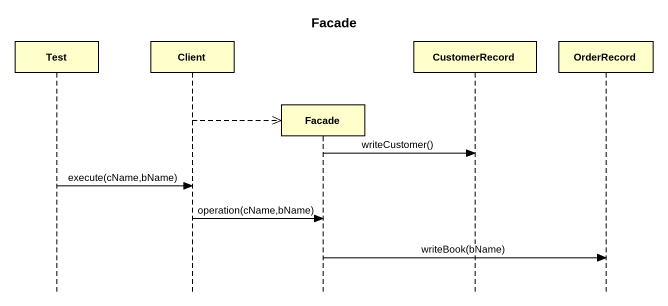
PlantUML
@startuml
title Facade
hide footbox
participant Test
participant Client
participant Facade
participant CustomerRecord
participant OrderRecord

Client -->> Facade **
Facade -> CustomerRecord : writeCustomer()
Test -> Client : execute(cName,bName)
Client -> Facade : operation(cName,bName)
Facade -> OrderRecord : writeBook(bName)
@enduml
